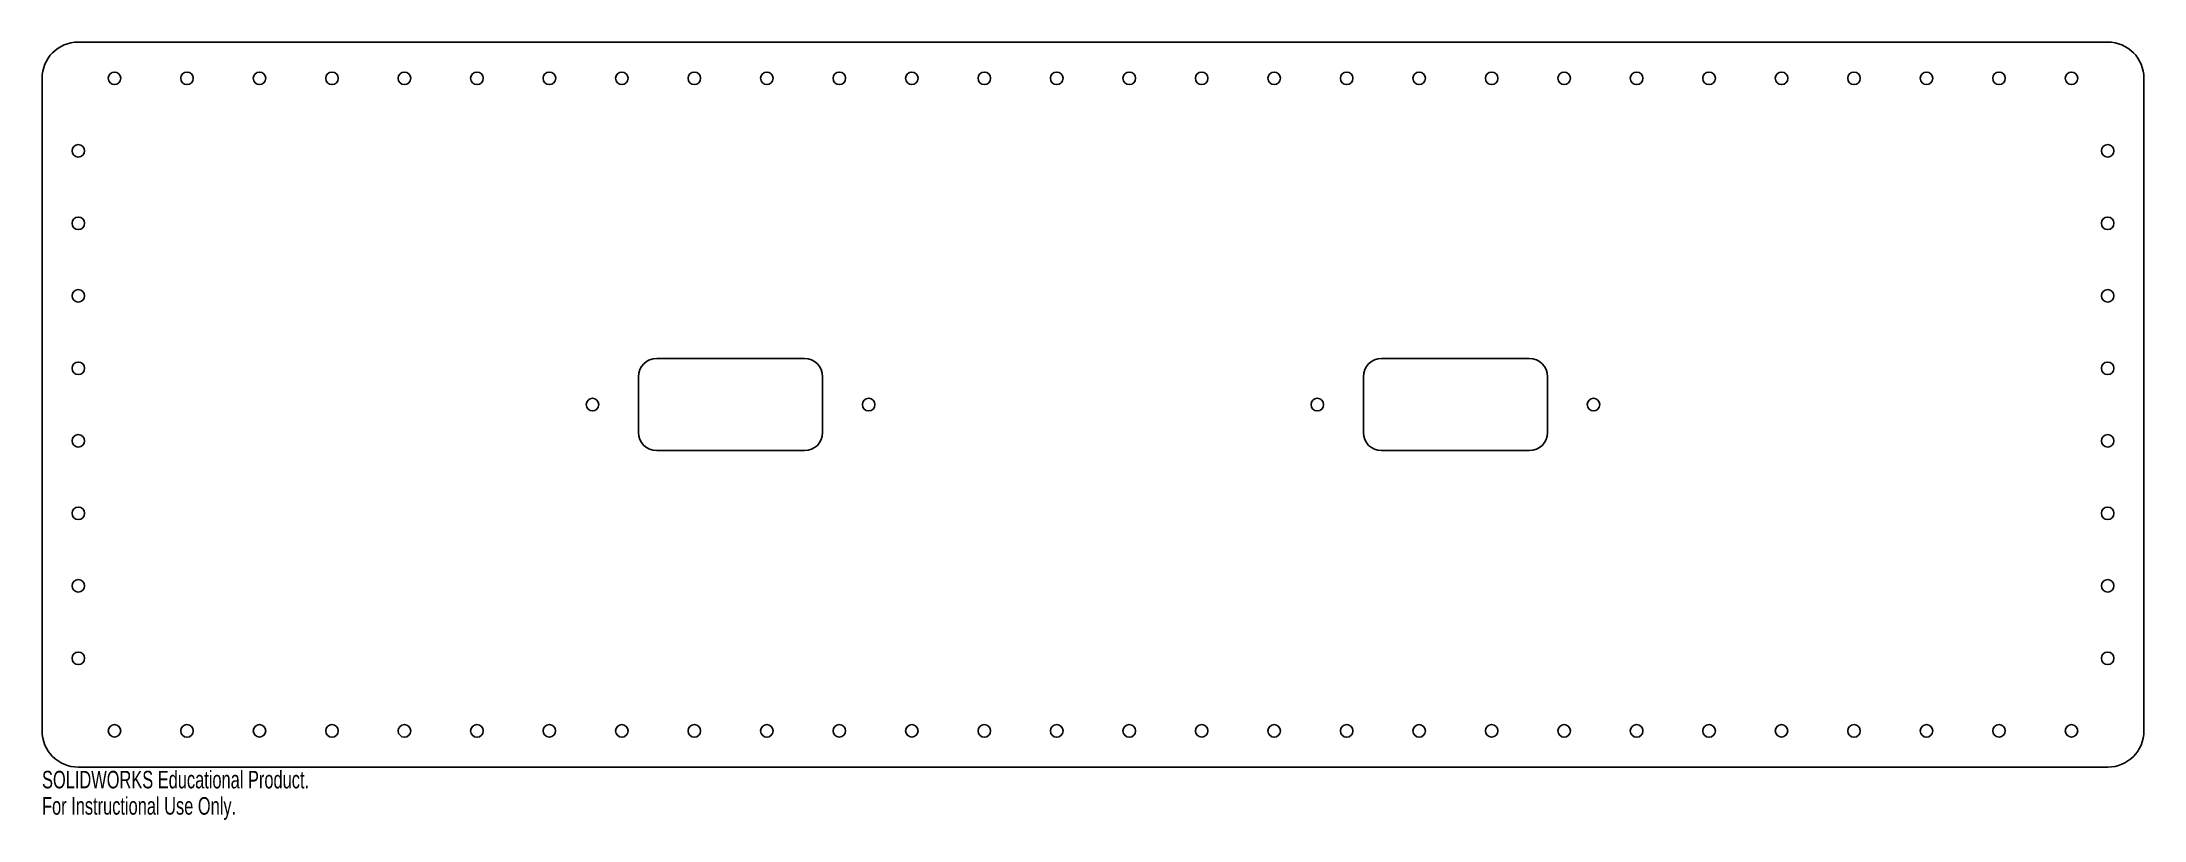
# Model space of a CAD drawing. Header units: millimetres. Extents: x -290 to 290, y -115 to 100.
import ezdxf

# ---------------------------------------------------------------- set-up
doc = ezdxf.new("R2010")
doc.units = ezdxf.units.MM
doc.styles.add('SLDTEXTSTYLE0', font='TXT', dxfattribs={"width": 0.7})

msp = doc.modelspace()

# ---------------------------------------------------------------- linework, layer by layer
at = {"color": 7, "linetype": 'Continuous', "lineweight": 25}
for p, q in [((280, 100), (-280, 100)), ((-290, 90), (-290, -90)), ((290, -90), (290, 90)), ((-79.6, 12.7), (-120.4, 12.7)), ((120.4, 12.7), (79.6, 12.7)), ((-125.4, 7.7), (-125.4, -7.7)), ((-74.6, -7.7), (-74.6, 7.7)), ((74.6, 7.7), (74.6, -7.7)), ((125.4, -7.7), (125.4, 7.7)), ((-120.4, -12.7), (-79.6, -12.7)), ((79.6, -12.7), (120.4, -12.7)), ((-280, -100), (280, -100))]:
    msp.add_line(p, q, dxfattribs=at)
for centre, radius in [((-270, 90), 1.72), ((-250, 90), 1.73), ((-230, 90), 1.73), ((-210, 90), 1.72), ((-190, 90), 1.73), ((-170, 90), 1.73), ((-150, 90), 1.73), ((-130, 90), 1.72), ((-110, 90), 1.72), ((-90, 90), 1.73), ((-70, 90), 1.73), ((-50, 90), 1.73), ((-30, 90), 1.72), ((-10, 90), 1.73), ((10, 90), 1.73), ((30, 90), 1.73), ((50, 90), 1.72), ((70, 90), 1.73), ((90, 90), 1.73), ((110, 90), 1.73), ((130, 90), 1.72), ((150, 90), 1.73), ((170, 90), 1.73), ((190, 90), 1.73), ((210, 90), 1.72), ((230, 90), 1.72), ((250, 90), 1.72), ((270, 90), 1.72), ((-280, 70), 1.72), ((280, 70), 1.72), ((-280, 50), 1.72), ((280, 50), 1.72), ((-280, 30.01), 1.72), ((280, 30.01), 1.72), ((-280, 10.01), 1.72), ((280, 10.01), 1.72), ((-138.1, 0), 1.73), ((-61.9, 0), 1.73), ((61.9, 0), 1.73), ((138.1, 0), 1.73), ((-280, -9.99), 1.72), ((280, -9.99), 1.72), ((-280, -29.98), 1.72), ((280, -29.98), 1.72), ((-280, -49.98), 1.72), ((280, -49.98), 1.72), ((-280, -69.98), 1.72), ((280, -69.98), 1.72), ((-270, -90), 1.72), ((-250, -90), 1.73), ((-230, -90), 1.72), ((-210, -90), 1.73), ((-190, -90), 1.73), ((-170, -90), 1.73), ((-150, -90), 1.72), ((-130, -90), 1.73), ((-110, -90), 1.73), ((-90, -90), 1.73), ((-70, -90), 1.72), ((-50, -90), 1.72), ((-30, -90), 1.73), ((-10, -90), 1.73), ((10, -90), 1.73), ((30, -90), 1.72), ((50, -90), 1.73), ((70, -90), 1.73), ((90, -90), 1.73), ((110, -90), 1.72), ((130, -90), 1.73), ((150, -90), 1.73), ((170, -90), 1.73), ((190, -90), 1.72), ((210, -90), 1.73), ((230, -90), 1.73), ((250, -90), 1.72), ((270, -90), 1.72)]:
    msp.add_circle(centre, radius, dxfattribs=at)
for centre, radius, start, end in [((-280, 90), 10, 90, 180), ((280, 90), 10, 0, 90), ((-120.4, 7.7), 5, 90, 180), ((-79.6, 7.7), 5, 0, 90), ((79.6, 7.7), 5, 90, 180), ((120.4, 7.7), 5, 0, 90), ((-120.4, -7.7), 5, 180, 270), ((-79.6, -7.7), 5, 270, 0), ((79.6, -7.7), 5, 180, 270), ((120.4, -7.7), 5, 270, 0), ((-280, -90), 10, 180, 270), ((280, -90), 10, 270, 0)]:
    msp.add_arc(centre, radius, start, end, dxfattribs=at)

# ---------------------------------------------------------------- texts
at = {"color": 7, "linetype": 'Continuous', "char_height": 4.8336, "attachment_point": 1, "style": 'SLDTEXTSTYLE0'}
for s, insert in [('SOLIDWORKS Educational Product.', (-290, -101.02)), ('For Instructional Use Only.', (-290, -108.27))]:
    msp.add_mtext(s, dxfattribs=dict(at, insert=insert))

doc.saveas('drawing.dxf')
